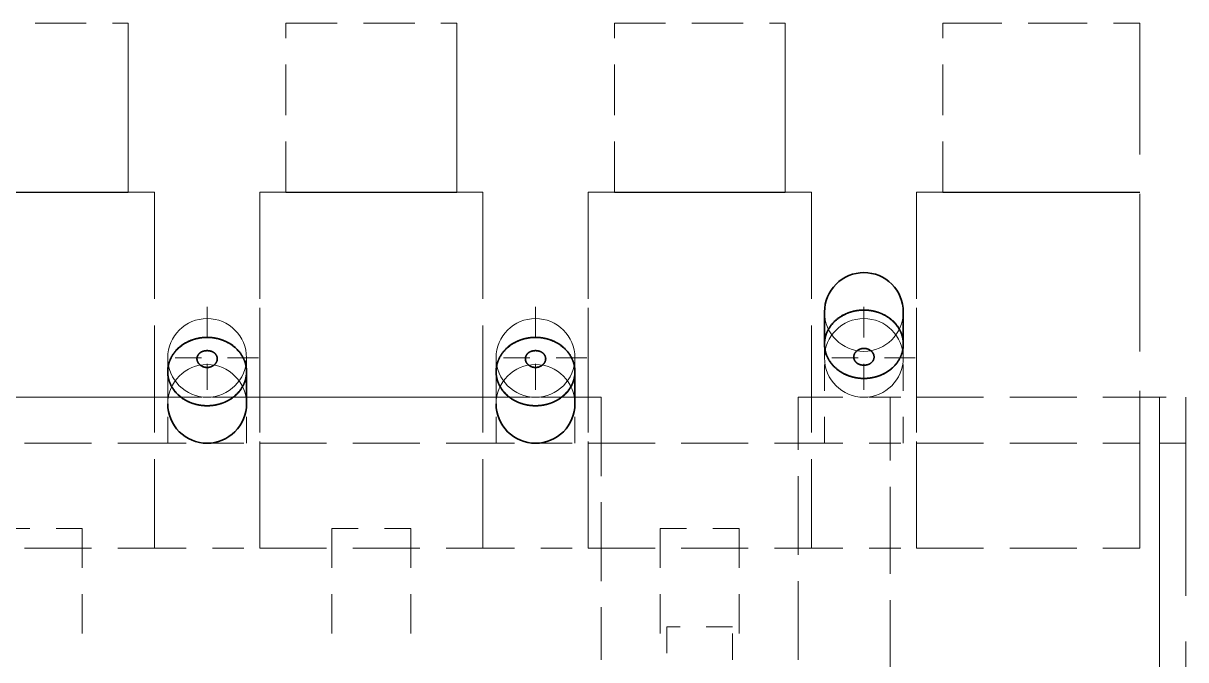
# Model space of a CAD drawing. Extents: x 23 to 417, y 3 to 294.
# Drawn here: x 273.829 to 278.254, y 104.282 to 106.707 of the extents above; entities that cross this region are included whole.
import ezdxf

# ---------------------------------------------------------------- set-up
doc = ezdxf.new("R2010")
doc.units = 0
doc.linetypes.add('DASHDOT', pattern=[18.5, 12, -3, 0.5, -3])
doc.linetypes.add('DASHED', pattern=[15, 12, -3])
doc.layers.get('0').update_dxf_attribs({"lineweight": 13})

# ---------------------------------------------------------------- blocks, each defined once
blk = doc.blocks.new('BLOCK3518')
at = {"color": 7, "linetype": 'DASHDOT', "lineweight": 13, "ltscale": 0.0195}
for p, q in [((13.4002, -39.8223), (13.4002, -40.6023)), ((13.7902, -40.2123), (13.0102, -40.2123))]:
    blk.add_line(p, q, dxfattribs=at)
blk = doc.blocks.new('BLOCK3520')
at = {"color": 7, "linetype": 'DASHDOT', "lineweight": 13, "ltscale": 0.0195}
for p, q in [((10.9002, -39.8223), (10.9002, -40.6023)), ((11.2902, -40.2123), (10.5102, -40.2123))]:
    blk.add_line(p, q, dxfattribs=at)
blk = doc.blocks.new('BLOCK3521')
at = {"color": 7, "linetype": 'DASHDOT', "lineweight": 13, "ltscale": 0.0195}
for p, q in [((8.4002, -39.8223), (8.4002, -40.6023)), ((8.7902, -40.2123), (8.0102, -40.2123))]:
    blk.add_line(p, q, dxfattribs=at)
blk = doc.blocks.new('BLOCK3528')
at = {"color": 7, "linetype": 'DASHED', "lineweight": 13, "ltscale": 0.0325}
for p, q in [((6.5002, -37.6623), (7.8002, -37.6623)), ((6.5002, -37.6623), (7.8002, -37.6623)), ((9.0002, -37.6623), (10.3002, -37.6623)), ((9.0002, -37.6623), (10.3002, -37.6623)), ((11.5002, -37.6623), (12.8002, -37.6623)), ((11.5002, -37.6623), (12.8002, -37.6623)), ((7.8002, -38.949), (6.5002, -38.949)), ((6.5002, -38.949), (7.8002, -38.949)), ((6.5002, -38.9523), (7.8002, -38.9523)), ((7.8002, -38.9523), (6.5002, -38.9523)), ((10.3002, -38.949), (9.0002, -38.949)), ((9.0002, -38.949), (10.3002, -38.949)), ((9.0002, -38.9523), (10.3002, -38.9523)), ((10.3002, -38.9523), (9.0002, -38.9523)), ((12.8002, -38.949), (11.5002, -38.949)), ((11.5002, -38.949), (12.8002, -38.949)), ((11.5002, -38.9523), (12.8002, -38.9523)), ((12.8002, -38.9523), (11.5002, -38.9523))]:
    blk.add_line(p, q, dxfattribs=at)
at = {"color": 7, "linetype": 'DASHED', "lineweight": 13, "ltscale": 0.032168}
for p, q in [((7.8002, -37.6623), (7.8002, -38.949)), ((7.8002, -38.949), (7.8002, -37.6623)), ((9.0002, -38.949), (9.0002, -37.6623)), ((9.0002, -38.949), (9.0002, -37.6623)), ((10.3002, -37.6623), (10.3002, -38.949)), ((10.3002, -38.949), (10.3002, -37.6623)), ((11.5002, -38.949), (11.5002, -37.6623)), ((11.5002, -38.949), (11.5002, -37.6623)), ((12.8002, -37.6623), (12.8002, -38.949)), ((12.8002, -38.949), (12.8002, -37.6623)), ((14.0002, -38.949), (14.0002, -37.6623)), ((14.0002, -38.949), (14.0002, -37.6623))]:
    blk.add_line(p, q, dxfattribs=at)
at = {"color": 7, "linetype": 'DASHED', "lineweight": 13, "ltscale": 0.0375}
for p, q in [((14.0002, -37.6623), (15.5002, -37.6623)), ((14.0002, -37.6623), (15.5002, -37.6623)), ((15.5002, -38.949), (14.0002, -38.949)), ((14.0002, -38.949), (15.5002, -38.949)), ((14.0002, -38.9523), (15.5002, -38.9523)), ((15.5002, -38.9523), (14.0002, -38.9523))]:
    blk.add_line(p, q, dxfattribs=at)
at = {"color": 7, "linetype": 'DASHED', "lineweight": 13, "ltscale": 0.1}
blk.add_line((15.5002, -41.6623), (15.5002, -37.6623), dxfattribs=at)
blk.add_line((15.5002, -41.6623), (15.5002, -37.6623), dxfattribs=at)
at = {"color": 7, "linetype": 'DASHED', "lineweight": 13, "ltscale": 0.005}
for p, q in [((7.8002, -38.949), (8.0002, -38.949)), ((7.8002, -38.949), (8.0002, -38.949)), ((8.8002, -38.949), (9.0002, -38.949)), ((8.8002, -38.949), (9.0002, -38.949)), ((10.3002, -38.949), (10.5002, -38.949)), ((10.3002, -38.949), (10.5002, -38.949)), ((11.3002, -38.949), (11.5002, -38.949)), ((11.3002, -38.949), (11.5002, -38.949)), ((12.8002, -38.949), (13.0002, -38.949)), ((12.8002, -38.949), (13.0002, -38.949)), ((13.8002, -38.949), (14.0002, -38.949)), ((13.8002, -38.949), (14.0002, -38.949))]:
    blk.add_line(p, q, dxfattribs=at)
at = {"color": 7, "linetype": 'DASHED', "lineweight": 13, "ltscale": 0.067832}
for p, q in [((8.0002, -38.949), (8.0002, -41.6623)), ((8.0002, -38.949), (8.0002, -41.6623)), ((8.8002, -41.6623), (8.8002, -38.949)), ((8.8002, -38.949), (8.8002, -41.6623)), ((10.5002, -38.949), (10.5002, -41.6623)), ((10.5002, -38.949), (10.5002, -41.6623)), ((11.3002, -41.6623), (11.3002, -38.949)), ((11.3002, -38.949), (11.3002, -41.6623)), ((13.0002, -38.949), (13.0002, -41.6623)), ((13.0002, -38.949), (13.0002, -41.6623)), ((13.8002, -38.949), (13.8002, -41.6623)), ((13.8002, -41.6623), (13.8002, -38.949))]:
    blk.add_line(p, q, dxfattribs=at)
at = {"color": 7, "linetype": 'DASHED', "lineweight": 13, "ltscale": 0.00875}
for p, q in [((13.1002, -40.2123), (13.1002, -39.8623)), ((13.1002, -40.2123), (13.1002, -39.8623)), ((13.7002, -40.2123), (13.7002, -39.8623)), ((13.7002, -40.2123), (13.7002, -39.8623)), ((8.1002, -40.2123), (8.1002, -40.5623)), ((8.1002, -40.2123), (8.1002, -40.5623)), ((8.7002, -40.2123), (8.7002, -40.5623)), ((8.7002, -40.2123), (8.7002, -40.5623)), ((10.6002, -40.2123), (10.6002, -40.5623)), ((10.6002, -40.2123), (10.6002, -40.5623)), ((11.2002, -40.2123), (11.2002, -40.5623)), ((11.2002, -40.2123), (11.2002, -40.5623)), ((15.5002, -40.5123), (15.8502, -40.5123)), ((15.5002, -40.5123), (15.8502, -40.5123)), ((15.8502, -40.5123), (15.8502, -40.8623)), ((15.8502, -40.8623), (15.8502, -40.5123)), ((15.8502, -40.8623), (15.5002, -40.8623)), ((15.8502, -40.8623), (15.5002, -40.8623))]:
    blk.add_line(p, q, dxfattribs=at)
at = {"color": 7, "lineweight": 35, "ltscale": 0.006139}
for p, q in [((13.1002, -39.8623), (13.1002, -40.1079)), ((13.1002, -39.8623), (13.1002, -40.1079)), ((13.7002, -39.8623), (13.7002, -40.1079)), ((13.7002, -39.8623), (13.7002, -40.1079))]:
    blk.add_line(p, q, dxfattribs=at)
at = {"color": 7, "linetype": 'DASHED', "lineweight": 13, "ltscale": 0.01625}
for p, q in [((8.1002, -40.8623), (8.1002, -40.2123)), ((8.1002, -40.8623), (8.1002, -40.2123)), ((8.7002, -40.8623), (8.7002, -40.2123)), ((8.7002, -40.8623), (8.7002, -40.2123)), ((10.6002, -40.8623), (10.6002, -40.2123)), ((10.6002, -40.8623), (10.6002, -40.2123)), ((11.2002, -40.8623), (11.2002, -40.2123)), ((11.2002, -40.8623), (11.2002, -40.2123)), ((13.1002, -40.8623), (13.1002, -40.2123)), ((13.1002, -40.8623), (13.1002, -40.2123)), ((13.7002, -40.8623), (13.7002, -40.2123)), ((13.7002, -40.8623), (13.7002, -40.2123))]:
    blk.add_line(p, q, dxfattribs=at)
at = {"color": 7, "linetype": 'DASHED', "lineweight": 13, "ltscale": 0.006138}
for p, q in [((8.1002, -40.5623), (8.1002, -40.3168)), ((8.1002, -40.5623), (8.1002, -40.3168)), ((10.6002, -40.5623), (10.6002, -40.3168)), ((10.6002, -40.5623), (10.6002, -40.3168))]:
    blk.add_line(p, q, dxfattribs=at)
at = {"color": 7, "lineweight": 35, "ltscale": 0.006138}
for p, q in [((8.7002, -40.5623), (8.7002, -40.3168)), ((8.7002, -40.5623), (8.7002, -40.3168)), ((11.2002, -40.5623), (11.2002, -40.3168)), ((11.2002, -40.5623), (11.2002, -40.3168))]:
    blk.add_line(p, q, dxfattribs=at)
at = {"color": 7, "linetype": 'DASHED', "lineweight": 13, "ltscale": 0.0425}
for p, q in [((8.0002, -40.5123), (6.3002, -40.5123)), ((6.3002, -40.5123), (8.0002, -40.5123)), ((10.5002, -40.5123), (8.8002, -40.5123)), ((8.8002, -40.5123), (10.5002, -40.5123)), ((13.8002, -40.5123), (15.5002, -40.5123)), ((13.8002, -40.5123), (15.5002, -40.5123)), ((6.3002, -40.8623), (8.0002, -40.8623)), ((6.3002, -40.8623), (8.0002, -40.8623)), ((8.8002, -40.8623), (10.5002, -40.8623)), ((8.8002, -40.8623), (10.5002, -40.8623)), ((11.3002, -40.8623), (13.0002, -40.8623)), ((11.3002, -40.8623), (13.0002, -40.8623)), ((13.8002, -40.8623), (15.5002, -40.8623)), ((13.8002, -40.8623), (15.5002, -40.8623)), ((6.3002, -41.6623), (8.0002, -41.6623)), ((6.3002, -41.6623), (8.0002, -41.6623)), ((8.8002, -41.6623), (10.5002, -41.6623)), ((8.8002, -41.6623), (10.5002, -41.6623)), ((11.3002, -41.6623), (13.0002, -41.6623)), ((11.3002, -41.6623), (13.0002, -41.6623)), ((13.8002, -41.6623), (15.5002, -41.6623)), ((13.8002, -41.6623), (15.5002, -41.6623))]:
    blk.add_line(p, q, dxfattribs=at)
at = {"color": 7, "linetype": 'DASHED', "lineweight": 13, "ltscale": 0.02}
for p, q in [((8.8002, -40.5123), (8.0002, -40.5123)), ((8.0002, -40.5123), (8.8002, -40.5123)), ((11.3002, -40.5123), (10.5002, -40.5123)), ((10.5002, -40.5123), (11.3002, -40.5123)), ((13.0002, -40.5123), (13.8002, -40.5123)), ((13.0002, -40.5123), (13.8002, -40.5123)), ((8.0002, -40.8623), (8.8002, -40.8623)), ((8.0002, -40.8623), (8.8002, -40.8623)), ((10.5002, -40.8623), (11.3002, -40.8623)), ((10.5002, -40.8623), (11.3002, -40.8623)), ((13.0002, -40.8623), (13.8002, -40.8623)), ((13.0002, -40.8623), (13.8002, -40.8623)), ((8.0002, -41.6623), (8.8002, -41.6623)), ((8.0002, -41.6623), (8.8002, -41.6623)), ((10.5002, -41.6623), (11.3002, -41.6623)), ((10.5002, -41.6623), (11.3002, -41.6623)), ((13.0002, -41.6623), (13.8002, -41.6623)), ((13.0002, -41.6623), (13.8002, -41.6623))]:
    blk.add_line(p, q, dxfattribs=at)
at = {"color": 7, "linetype": 'DASHED', "lineweight": 13, "ltscale": 0.0025}
for p, q in [((11.4002, -40.5123), (11.3002, -40.5123)), ((11.3002, -40.5123), (11.4002, -40.5123)), ((12.9002, -40.5123), (13.0002, -40.5123)), ((12.9002, -40.5123), (13.0002, -40.5123))]:
    blk.add_line(p, q, dxfattribs=at)
at = {"color": 7, "linetype": 'DASHED', "lineweight": 13, "ltscale": 0.05}
for p, q in [((11.4002, -40.5123), (11.4002, -42.5123)), ((11.4002, -40.5123), (11.4002, -42.5123)), ((12.9002, -42.5123), (12.9002, -40.5123)), ((12.9002, -42.5123), (12.9002, -40.5123))]:
    blk.add_line(p, q, dxfattribs=at)
at = {"color": 7, "linetype": 'DASHED', "lineweight": 13, "ltscale": 0.055179}
blk.add_line((13.6002, -42.7195), (13.6002, -40.5123), dxfattribs=at)
blk.add_line((13.6002, -42.7195), (13.6002, -40.5123), dxfattribs=at)
at = {"color": 7, "linetype": 'DASHED', "lineweight": 13, "ltscale": 0.21625}
blk.add_line((15.6502, -40.5123), (15.6502, -49.1623), dxfattribs=at)
blk.add_line((15.6502, -40.5123), (15.6502, -49.1623), dxfattribs=at)
at = {"color": 7, "linetype": 'DASHED', "lineweight": 13, "ltscale": 0.11625}
blk.add_line((15.8502, -45.5123), (15.8502, -40.8623), dxfattribs=at)
blk.add_line((15.8502, -45.5123), (15.8502, -40.8623), dxfattribs=at)
at = {"color": 7, "linetype": 'DASHED', "lineweight": 13, "ltscale": 0.015}
for p, q in [((6.8502, -41.5123), (7.4502, -41.5123)), ((6.8502, -41.5123), (7.4502, -41.5123)), ((9.3502, -41.5123), (9.9502, -41.5123)), ((9.3502, -41.5123), (9.9502, -41.5123)), ((11.8502, -41.5123), (12.4502, -41.5123)), ((11.8502, -41.5123), (12.4502, -41.5123))]:
    blk.add_line(p, q, dxfattribs=at)
at = {"color": 7, "linetype": 'DASHED', "lineweight": 13, "ltscale": 0.025}
for p, q in [((7.4502, -41.5123), (7.4502, -42.5123)), ((7.4502, -41.5123), (7.4502, -42.5123)), ((9.3502, -41.5123), (9.3502, -42.5123)), ((9.3502, -41.5123), (9.3502, -42.5123)), ((9.9502, -41.5123), (9.9502, -42.5123)), ((9.9502, -41.5123), (9.9502, -42.5123)), ((11.8502, -41.5123), (11.8502, -42.5123)), ((11.8502, -41.5123), (11.8502, -42.5123)), ((12.4502, -41.5123), (12.4502, -42.5123)), ((12.4502, -41.5123), (12.4502, -42.5123))]:
    blk.add_line(p, q, dxfattribs=at)
at = {"color": 7, "linetype": 'DASHED', "lineweight": 13, "ltscale": 0.0125}
blk.add_line((12.4002, -42.2623), (11.9002, -42.2623), dxfattribs=at)
blk.add_line((12.4002, -42.2623), (11.9002, -42.2623), dxfattribs=at)
at = {"color": 7, "linetype": 'DASHED', "lineweight": 13, "ltscale": 0.00625}
for p, q in [((11.9002, -42.2623), (11.9002, -42.5123)), ((11.9002, -42.2623), (11.9002, -42.5123)), ((12.4002, -42.5123), (12.4002, -42.2623)), ((12.4002, -42.5123), (12.4002, -42.2623))]:
    blk.add_line(p, q, dxfattribs=at)
at = {"color": 7, "linetype": 'DASHED', "lineweight": 13}
for centre in [(8.4002, -40.2123), (8.4002, -40.2123), (10.9002, -40.2123), (10.9002, -40.2123), (13.4002, -40.2123), (13.4002, -40.2123)]:
    blk.add_circle(centre, 0.3, dxfattribs=at)
at = {"color": 7, "lineweight": 35}
for centre, start, end in [((13.4002, -39.8623), 90, 180.00001), ((13.4002, -39.8623), 90, 180.00001), ((13.4002, -39.8623), 359.99999, 90), ((13.4002, -39.8623), 359.99999, 90), ((8.4002, -40.5623), 179.99999, 270), ((8.4002, -40.5623), 179.99999, 270), ((8.4002, -40.5623), 270, 0.00001), ((8.4002, -40.5623), 270, 0.00001), ((10.9002, -40.5623), 179.99999, 270), ((10.9002, -40.5623), 179.99999, 270), ((10.9002, -40.5623), 270, 0.00001), ((10.9002, -40.5623), 270, 0.00001)]:
    blk.add_arc(centre, 0.3, start, end, dxfattribs=at)
at = {"color": 7, "linetype": 'DASHED', "lineweight": 13}
for centre, start, end in [((13.4002, -39.8623), 180.00001, 270), ((13.4002, -39.8623), 180.00001, 270), ((13.4002, -39.8623), 270, 359.99999), ((13.4002, -39.8623), 270, 359.99999), ((8.4002, -40.5623), 90, 179.99999), ((8.4002, -40.5623), 90, 179.99999), ((8.4002, -40.5623), 0.00001, 90), ((8.4002, -40.5623), 0.00001, 90), ((10.9002, -40.5623), 90, 179.99999), ((10.9002, -40.5623), 90, 179.99999), ((10.9002, -40.5623), 0.00001, 90), ((10.9002, -40.5623), 0.00001, 90)]:
    blk.add_arc(centre, 0.3, start, end, dxfattribs=at)
at = {"color": 7, "lineweight": 35}
for points, knots in [([(13.4002, -39.8478), (13.3533, -39.8478), (13.3067, -39.8557), (13.2616, -39.8714), (13.1891, -39.9136), (13.1383, -39.9746), (13.1209, -40.0044), (13.1065, -40.0437), (13.1012, -40.0844), (13.1005, -40.0922), (13.1002, -40.1), (13.1002, -40.1079)], [0, 0, 0, 0, 0, 0, 0.4090596, 0.4090596, 0.4090596, 0.7268039, 0.7268039, 0.7268039, 0.8017145, 0.8017145, 0.8017145, 0.8017145, 0.8017145, 0.8017145]), ([(13.1002, -40.1079), (13.1002, -40.0746), (13.1063, -40.0414), (13.1185, -40.0096), (13.1539, -39.9504), (13.2078, -39.9042), (13.2388, -39.8849), (13.2897, -39.8628), (13.3441, -39.8516), (13.3628, -39.8491), (13.3815, -39.8478), (13.4002, -39.8478)], [0, 0, 0, 0, 0, 0, 0.3182829, 0.3182829, 0.3182829, 0.6424696, 0.6424696, 0.6424696, 0.8059312, 0.8059312, 0.8059312, 0.8059312, 0.8059312, 0.8059312]), ([(13.7002, -40.1079), (13.7002, -40.0746), (13.6941, -40.0414), (13.6819, -40.0096), (13.6464, -39.9504), (13.5925, -39.9042), (13.5615, -39.8849), (13.5107, -39.8628), (13.4562, -39.8516), (13.4376, -39.8491), (13.4189, -39.8478), (13.4002, -39.8478)], [0, 0, 0, 0, 0, 0, 0.3182829, 0.3182829, 0.3182829, 0.6424696, 0.6424696, 0.6424696, 0.8059312, 0.8059312, 0.8059312, 0.8059312, 0.8059312, 0.8059312]), ([(13.4002, -39.8478), (13.447, -39.8478), (13.4936, -39.8557), (13.5388, -39.8714), (13.6112, -39.9136), (13.662, -39.9746), (13.6794, -40.0044), (13.6939, -40.0437), (13.6992, -40.0844), (13.6998, -40.0922), (13.7002, -40.1), (13.7002, -40.1079)], [0, 0, 0, 0, 0, 0, 0.4090596, 0.4090596, 0.4090596, 0.7268039, 0.7268039, 0.7268039, 0.8017145, 0.8017145, 0.8017145, 0.8017145, 0.8017145, 0.8017145]), ([(8.4002, -40.0558), (8.362, -40.0558), (8.3241, -40.0611), (8.2872, -40.0715), (8.2189, -40.1024), (8.1645, -40.1504), (8.1422, -40.1776), (8.1169, -40.2221), (8.1042, -40.2699), (8.1015, -40.2855), (8.1002, -40.3012), (8.1002, -40.3168)], [0, 0, 0, 0, 0, 0, 0.3246153, 0.3246153, 0.3246153, 0.6408949, 0.6408949, 0.6408949, 0.7914668, 0.7914668, 0.7914668, 0.7914668, 0.7914668, 0.7914668]), ([(8.1002, -40.3168), (8.1002, -40.2844), (8.106, -40.252), (8.1176, -40.2205), (8.1521, -40.1612), (8.2056, -40.1141), (8.2367, -40.0943), (8.288, -40.0714), (8.3432, -40.0598), (8.3621, -40.0571), (8.3811, -40.0558), (8.4002, -40.0558)], [0, 0, 0, 0, 0, 0, 0.311987, 0.311987, 0.311987, 0.6316022, 0.6316022, 0.6316022, 0.7936821, 0.7936821, 0.7936821, 0.7936821, 0.7936821, 0.7936821]), ([(8.7002, -40.3168), (8.7002, -40.2844), (8.6944, -40.252), (8.6827, -40.2205), (8.6482, -40.1612), (8.5947, -40.1141), (8.5636, -40.0943), (8.5123, -40.0714), (8.4572, -40.0598), (8.4382, -40.0571), (8.4192, -40.0558), (8.4002, -40.0558)], [0, 0, 0, 0, 0, 0, 0.311987, 0.311987, 0.311987, 0.6316022, 0.6316022, 0.6316022, 0.7936821, 0.7936821, 0.7936821, 0.7936821, 0.7936821, 0.7936821]), ([(8.4002, -40.0558), (8.4384, -40.0558), (8.4762, -40.0611), (8.5131, -40.0715), (8.5815, -40.1024), (8.6358, -40.1504), (8.6582, -40.1776), (8.6834, -40.2221), (8.6961, -40.2699), (8.6988, -40.2855), (8.7002, -40.3012), (8.7002, -40.3168)], [0, 0, 0, 0, 0, 0, 0.3246153, 0.3246153, 0.3246153, 0.6408949, 0.6408949, 0.6408949, 0.7914668, 0.7914668, 0.7914668, 0.7914668, 0.7914668, 0.7914668]), ([(10.9002, -40.0558), (10.862, -40.0558), (10.8241, -40.0611), (10.7872, -40.0715), (10.7189, -40.1024), (10.6645, -40.1504), (10.6422, -40.1776), (10.6169, -40.2221), (10.6042, -40.2699), (10.6015, -40.2855), (10.6002, -40.3012), (10.6002, -40.3168)], [0, 0, 0, 0, 0, 0, 0.3246153, 0.3246153, 0.3246153, 0.6408949, 0.6408949, 0.6408949, 0.7914668, 0.7914668, 0.7914668, 0.7914668, 0.7914668, 0.7914668]), ([(10.6002, -40.3168), (10.6002, -40.2844), (10.606, -40.252), (10.6176, -40.2205), (10.6521, -40.1612), (10.7056, -40.1141), (10.7367, -40.0943), (10.788, -40.0714), (10.8432, -40.0598), (10.8621, -40.0571), (10.8811, -40.0558), (10.9002, -40.0558)], [0, 0, 0, 0, 0, 0, 0.311987, 0.311987, 0.311987, 0.6316022, 0.6316022, 0.6316022, 0.7936821, 0.7936821, 0.7936821, 0.7936821, 0.7936821, 0.7936821]), ([(11.2002, -40.3168), (11.2002, -40.2844), (11.1944, -40.252), (11.1827, -40.2205), (11.1482, -40.1612), (11.0947, -40.1141), (11.0636, -40.0943), (11.0123, -40.0714), (10.9572, -40.0598), (10.9382, -40.0571), (10.9192, -40.0558), (10.9002, -40.0558)], [0, 0, 0, 0, 0, 0, 0.311987, 0.311987, 0.311987, 0.6316022, 0.6316022, 0.6316022, 0.7936821, 0.7936821, 0.7936821, 0.7936821, 0.7936821, 0.7936821]), ([(10.9002, -40.0558), (10.9384, -40.0558), (10.9762, -40.0611), (11.0131, -40.0715), (11.0815, -40.1024), (11.1358, -40.1504), (11.1582, -40.1776), (11.1834, -40.2221), (11.1961, -40.2699), (11.1988, -40.2855), (11.2002, -40.3012), (11.2002, -40.3168)], [0, 0, 0, 0, 0, 0, 0.3246153, 0.3246153, 0.3246153, 0.6408949, 0.6408949, 0.6408949, 0.7914668, 0.7914668, 0.7914668, 0.7914668, 0.7914668, 0.7914668]), ([(8.4002, -40.157), (8.3967, -40.157), (8.3933, -40.1571), (8.3899, -40.1574), (8.3798, -40.1585), (8.3691, -40.1612), (8.3616, -40.1638), (8.3477, -40.1709), (8.3358, -40.1826), (8.3305, -40.1899), (8.3241, -40.203), (8.3223, -40.2176), (8.3225, -40.2237), (8.3253, -40.2389), (8.3331, -40.2529), (8.3394, -40.2606), (8.3515, -40.2711), (8.366, -40.2783), (8.3711, -40.2804), (8.3798, -40.283), (8.3889, -40.2844), (8.3927, -40.2847), (8.3964, -40.2848), (8.4002, -40.2847)], [0, 0, 0, 0, 0, 0, 0.066301, 0.066301, 0.066301, 0.1991673, 0.1991673, 0.1991673, 0.3340636, 0.3340636, 0.3340636, 0.4245515, 0.4245515, 0.4245515, 0.5617093, 0.5617093, 0.5617093, 0.6316173, 0.6316173, 0.6316173, 0.6774629, 0.6774629, 0.6774629, 0.6774629, 0.6774629, 0.6774629]), ([(8.4002, -40.157), (8.3967, -40.157), (8.3933, -40.1571), (8.3899, -40.1574), (8.3798, -40.1585), (8.3691, -40.1612), (8.3616, -40.1638), (8.3477, -40.1709), (8.3358, -40.1826), (8.3305, -40.1899), (8.3241, -40.203), (8.3223, -40.2176), (8.3225, -40.2237), (8.3253, -40.2389), (8.3331, -40.2529), (8.3394, -40.2606), (8.3515, -40.2711), (8.366, -40.2783), (8.3711, -40.2804), (8.3798, -40.283), (8.3889, -40.2844), (8.3927, -40.2847), (8.3964, -40.2848), (8.4002, -40.2847)], [0, 0, 0, 0, 0, 0, 0.066301, 0.066301, 0.066301, 0.1991673, 0.1991673, 0.1991673, 0.3340636, 0.3340636, 0.3340636, 0.4245515, 0.4245515, 0.4245515, 0.5617093, 0.5617093, 0.5617093, 0.6316173, 0.6316173, 0.6316173, 0.6774629, 0.6774629, 0.6774629, 0.6774629, 0.6774629, 0.6774629]), ([(8.4002, -40.2847), (8.4059, -40.2849), (8.4117, -40.2845), (8.4173, -40.2837), (8.4333, -40.2798), (8.4478, -40.2717), (8.4566, -40.2648), (8.4701, -40.2499), (8.477, -40.2322), (8.4786, -40.2226), (8.4774, -40.2047), (8.4693, -40.189), (8.4638, -40.1818), (8.4517, -40.1703), (8.4377, -40.1634), (8.43, -40.1608), (8.4197, -40.1584), (8.4097, -40.1573), (8.4066, -40.1571), (8.4034, -40.157), (8.4002, -40.157)], [0, 0, 0, 0, 0, 0, 0.0703997, 0.0703997, 0.0703997, 0.2098449, 0.2098449, 0.2098449, 0.3460274, 0.3460274, 0.3460274, 0.4815607, 0.4815607, 0.4815607, 0.6153653, 0.6153653, 0.6153653, 0.6771857, 0.6771857, 0.6771857, 0.6771857, 0.6771857, 0.6771857]), ([(8.4002, -40.2847), (8.4059, -40.2849), (8.4117, -40.2845), (8.4173, -40.2837), (8.4333, -40.2798), (8.4478, -40.2717), (8.4566, -40.2648), (8.4701, -40.2499), (8.477, -40.2322), (8.4786, -40.2226), (8.4774, -40.2047), (8.4693, -40.189), (8.4638, -40.1818), (8.4517, -40.1703), (8.4377, -40.1634), (8.43, -40.1608), (8.4197, -40.1584), (8.4097, -40.1573), (8.4066, -40.1571), (8.4034, -40.157), (8.4002, -40.157)], [0, 0, 0, 0, 0, 0, 0.0703997, 0.0703997, 0.0703997, 0.2098449, 0.2098449, 0.2098449, 0.3460274, 0.3460274, 0.3460274, 0.4815607, 0.4815607, 0.4815607, 0.6153653, 0.6153653, 0.6153653, 0.6771857, 0.6771857, 0.6771857, 0.6771857, 0.6771857, 0.6771857]), ([(10.9002, -40.157), (10.8967, -40.157), (10.8933, -40.1571), (10.8899, -40.1574), (10.8798, -40.1585), (10.8691, -40.1612), (10.8616, -40.1638), (10.8477, -40.1709), (10.8358, -40.1826), (10.8305, -40.1899), (10.8241, -40.203), (10.8223, -40.2176), (10.8225, -40.2237), (10.8253, -40.2389), (10.8331, -40.2529), (10.8394, -40.2606), (10.8515, -40.2711), (10.866, -40.2783), (10.8711, -40.2804), (10.8798, -40.283), (10.8889, -40.2844), (10.8927, -40.2847), (10.8964, -40.2848), (10.9002, -40.2847)], [0, 0, 0, 0, 0, 0, 0.066301, 0.066301, 0.066301, 0.1991673, 0.1991673, 0.1991673, 0.3340636, 0.3340636, 0.3340636, 0.4245515, 0.4245515, 0.4245515, 0.5617093, 0.5617093, 0.5617093, 0.6316173, 0.6316173, 0.6316173, 0.6774629, 0.6774629, 0.6774629, 0.6774629, 0.6774629, 0.6774629]), ([(10.9002, -40.157), (10.8967, -40.157), (10.8933, -40.1571), (10.8899, -40.1574), (10.8798, -40.1585), (10.8691, -40.1612), (10.8616, -40.1638), (10.8477, -40.1709), (10.8358, -40.1826), (10.8305, -40.1899), (10.8241, -40.203), (10.8223, -40.2176), (10.8225, -40.2237), (10.8253, -40.2389), (10.8331, -40.2529), (10.8394, -40.2606), (10.8515, -40.2711), (10.866, -40.2783), (10.8711, -40.2804), (10.8798, -40.283), (10.8889, -40.2844), (10.8927, -40.2847), (10.8964, -40.2848), (10.9002, -40.2847)], [0, 0, 0, 0, 0, 0, 0.066301, 0.066301, 0.066301, 0.1991673, 0.1991673, 0.1991673, 0.3340636, 0.3340636, 0.3340636, 0.4245515, 0.4245515, 0.4245515, 0.5617093, 0.5617093, 0.5617093, 0.6316173, 0.6316173, 0.6316173, 0.6774629, 0.6774629, 0.6774629, 0.6774629, 0.6774629, 0.6774629]), ([(10.9002, -40.2847), (10.9059, -40.2849), (10.9117, -40.2845), (10.9173, -40.2837), (10.9333, -40.2798), (10.9478, -40.2717), (10.9566, -40.2648), (10.9701, -40.2499), (10.977, -40.2322), (10.9786, -40.2226), (10.9774, -40.2047), (10.9693, -40.189), (10.9638, -40.1818), (10.9517, -40.1703), (10.9377, -40.1634), (10.93, -40.1608), (10.9197, -40.1584), (10.9097, -40.1573), (10.9066, -40.1571), (10.9034, -40.157), (10.9002, -40.157)], [0, 0, 0, 0, 0, 0, 0.0703997, 0.0703997, 0.0703997, 0.2098449, 0.2098449, 0.2098449, 0.3460274, 0.3460274, 0.3460274, 0.4815607, 0.4815607, 0.4815607, 0.6153653, 0.6153653, 0.6153653, 0.6771857, 0.6771857, 0.6771857, 0.6771857, 0.6771857, 0.6771857]), ([(10.9002, -40.2847), (10.9059, -40.2849), (10.9117, -40.2845), (10.9173, -40.2837), (10.9333, -40.2798), (10.9478, -40.2717), (10.9566, -40.2648), (10.9701, -40.2499), (10.977, -40.2322), (10.9786, -40.2226), (10.9774, -40.2047), (10.9693, -40.189), (10.9638, -40.1818), (10.9517, -40.1703), (10.9377, -40.1634), (10.93, -40.1608), (10.9197, -40.1584), (10.9097, -40.1573), (10.9066, -40.1571), (10.9034, -40.157), (10.9002, -40.157)], [0, 0, 0, 0, 0, 0, 0.0703997, 0.0703997, 0.0703997, 0.2098449, 0.2098449, 0.2098449, 0.3460274, 0.3460274, 0.3460274, 0.4815607, 0.4815607, 0.4815607, 0.6153653, 0.6153653, 0.6153653, 0.6771857, 0.6771857, 0.6771857, 0.6771857, 0.6771857, 0.6771857]), ([(13.1002, -40.1079), (13.1002, -40.1399), (13.1058, -40.1719), (13.1172, -40.2029), (13.151, -40.2621), (13.2049, -40.3102), (13.2366, -40.3305), (13.2887, -40.3534), (13.3438, -40.3649), (13.3626, -40.3675), (13.3813, -40.3688), (13.4002, -40.3688)], [0, 0, 0, 0, 0, 0, 0.3063719, 0.3063719, 0.3063719, 0.6250193, 0.6250193, 0.6250193, 0.7854316, 0.7854316, 0.7854316, 0.7854316, 0.7854316, 0.7854316]), ([(13.4002, -40.3688), (13.362, -40.3688), (13.3241, -40.3635), (13.2873, -40.3531), (13.2189, -40.3223), (13.1645, -40.2742), (13.1422, -40.2469), (13.117, -40.2028), (13.1043, -40.1551), (13.1015, -40.1394), (13.1002, -40.1236), (13.1002, -40.1079)], [0, 0, 0, 0, 0, 0, 0.3250635, 0.3250635, 0.3250635, 0.6423567, 0.6423567, 0.6423567, 0.7932762, 0.7932762, 0.7932762, 0.7932762, 0.7932762, 0.7932762]), ([(13.4002, -40.1399), (13.3945, -40.1398), (13.3888, -40.1402), (13.3832, -40.1411), (13.3673, -40.145), (13.3524, -40.1529), (13.3438, -40.1596), (13.3259, -40.1789), (13.3192, -40.2044), (13.3222, -40.2207), (13.3332, -40.2416), (13.351, -40.2553), (13.358, -40.2592), (13.3712, -40.2643), (13.3842, -40.2668), (13.389, -40.2673), (13.3947, -40.2677), (13.4002, -40.2676)], [0, 0, 0, 0, 0, 0, 0.0700592, 0.0700592, 0.0700592, 0.2090345, 0.2090345, 0.2090345, 0.434133, 0.434133, 0.434133, 0.5684806, 0.5684806, 0.5684806, 0.6764243, 0.6764243, 0.6764243, 0.6764243, 0.6764243, 0.6764243]), ([(13.4002, -40.1399), (13.3945, -40.1398), (13.3888, -40.1402), (13.3832, -40.1411), (13.3673, -40.145), (13.3524, -40.1529), (13.3438, -40.1596), (13.3259, -40.1789), (13.3192, -40.2044), (13.3222, -40.2207), (13.3332, -40.2416), (13.351, -40.2553), (13.358, -40.2592), (13.3712, -40.2643), (13.3842, -40.2668), (13.389, -40.2673), (13.3947, -40.2677), (13.4002, -40.2676)], [0, 0, 0, 0, 0, 0, 0.0700592, 0.0700592, 0.0700592, 0.2090345, 0.2090345, 0.2090345, 0.434133, 0.434133, 0.434133, 0.5684806, 0.5684806, 0.5684806, 0.6764243, 0.6764243, 0.6764243, 0.6764243, 0.6764243, 0.6764243]), ([(13.4002, -40.3688), (13.4383, -40.3688), (13.4762, -40.3635), (13.513, -40.3531), (13.5814, -40.3223), (13.6359, -40.2742), (13.6582, -40.2469), (13.6833, -40.2028), (13.696, -40.1551), (13.6988, -40.1394), (13.7002, -40.1236), (13.7002, -40.1079)], [0, 0, 0, 0, 0, 0, 0.3250635, 0.3250635, 0.3250635, 0.6423567, 0.6423567, 0.6423567, 0.7932762, 0.7932762, 0.7932762, 0.7932762, 0.7932762, 0.7932762]), ([(13.7002, -40.1079), (13.7002, -40.1399), (13.6945, -40.1719), (13.6831, -40.2029), (13.6493, -40.2621), (13.5955, -40.3102), (13.5637, -40.3305), (13.5117, -40.3534), (13.4565, -40.3649), (13.4378, -40.3675), (13.419, -40.3688), (13.4002, -40.3688)], [0, 0, 0, 0, 0, 0, 0.3063719, 0.3063719, 0.3063719, 0.6250193, 0.6250193, 0.6250193, 0.7854316, 0.7854316, 0.7854316, 0.7854316, 0.7854316, 0.7854316]), ([(13.4002, -40.2676), (13.4035, -40.2677), (13.4069, -40.2675), (13.4103, -40.2673), (13.4238, -40.2657), (13.4388, -40.2614), (13.4489, -40.2566), (13.4647, -40.244), (13.474, -40.2262), (13.4763, -40.2193), (13.4789, -40.2045), (13.4759, -40.1886), (13.4726, -40.1808), (13.4634, -40.1657), (13.449, -40.1537), (13.439, -40.1479), (13.4256, -40.1426), (13.4112, -40.1403), (13.4076, -40.14), (13.4039, -40.1398), (13.4002, -40.1399)], [0, 0, 0, 0, 0, 0, 0.0658651, 0.0658651, 0.0658651, 0.2665422, 0.2665422, 0.2665422, 0.3787478, 0.3787478, 0.3787478, 0.492253, 0.492253, 0.492253, 0.6301616, 0.6301616, 0.6301616, 0.6755556, 0.6755556, 0.6755556, 0.6755556, 0.6755556, 0.6755556]), ([(13.4002, -40.2676), (13.4035, -40.2677), (13.4069, -40.2675), (13.4103, -40.2673), (13.4238, -40.2657), (13.4388, -40.2614), (13.4489, -40.2566), (13.4647, -40.244), (13.474, -40.2262), (13.4763, -40.2193), (13.4789, -40.2045), (13.4759, -40.1886), (13.4726, -40.1808), (13.4634, -40.1657), (13.449, -40.1537), (13.439, -40.1479), (13.4256, -40.1426), (13.4112, -40.1403), (13.4076, -40.14), (13.4039, -40.1398), (13.4002, -40.1399)], [0, 0, 0, 0, 0, 0, 0.0658651, 0.0658651, 0.0658651, 0.2665422, 0.2665422, 0.2665422, 0.3787478, 0.3787478, 0.3787478, 0.492253, 0.492253, 0.492253, 0.6301616, 0.6301616, 0.6301616, 0.6755556, 0.6755556, 0.6755556, 0.6755556, 0.6755556, 0.6755556]), ([(8.1002, -40.3168), (8.1002, -40.3499), (8.1062, -40.3829), (8.1182, -40.4146), (8.1538, -40.4742), (8.2078, -40.5204), (8.2387, -40.5397), (8.2894, -40.5617), (8.3439, -40.573), (8.3626, -40.5756), (8.3814, -40.5768), (8.4002, -40.5768)], [0, 0, 0, 0, 0, 0, 0.3192354, 0.3192354, 0.3192354, 0.6434105, 0.6434105, 0.6434105, 0.8071082, 0.8071082, 0.8071082, 0.8071082, 0.8071082, 0.8071082]), ([(8.4002, -40.5768), (8.3531, -40.5768), (8.3063, -40.5688), (8.2617, -40.5531), (8.19, -40.5117), (8.1388, -40.4508), (8.121, -40.4207), (8.1065, -40.381), (8.1012, -40.3402), (8.1005, -40.3324), (8.1002, -40.3246), (8.1002, -40.3168)], [0, 0, 0, 0, 0, 0, 0.4100833, 0.4100833, 0.4100833, 0.7311172, 0.7311172, 0.7311172, 0.8063521, 0.8063521, 0.8063521, 0.8063521, 0.8063521, 0.8063521]), ([(8.4002, -40.5768), (8.4473, -40.5768), (8.4941, -40.5688), (8.5386, -40.5531), (8.6103, -40.5117), (8.6616, -40.4508), (8.6793, -40.4207), (8.6939, -40.381), (8.6992, -40.3402), (8.6998, -40.3324), (8.7002, -40.3246), (8.7002, -40.3168)], [0, 0, 0, 0, 0, 0, 0.4100833, 0.4100833, 0.4100833, 0.7311172, 0.7311172, 0.7311172, 0.8063521, 0.8063521, 0.8063521, 0.8063521, 0.8063521, 0.8063521]), ([(8.7002, -40.3168), (8.7002, -40.3499), (8.6941, -40.3829), (8.6821, -40.4146), (8.6465, -40.4742), (8.5926, -40.5204), (8.5616, -40.5397), (8.5109, -40.5617), (8.4564, -40.573), (8.4377, -40.5756), (8.419, -40.5768), (8.4002, -40.5768)], [0, 0, 0, 0, 0, 0, 0.3192354, 0.3192354, 0.3192354, 0.6434105, 0.6434105, 0.6434105, 0.8071082, 0.8071082, 0.8071082, 0.8071082, 0.8071082, 0.8071082]), ([(10.6002, -40.3168), (10.6002, -40.3499), (10.6062, -40.3829), (10.6182, -40.4146), (10.6538, -40.4742), (10.7078, -40.5204), (10.7387, -40.5397), (10.7894, -40.5617), (10.8439, -40.573), (10.8626, -40.5756), (10.8814, -40.5768), (10.9002, -40.5768)], [0, 0, 0, 0, 0, 0, 0.3192354, 0.3192354, 0.3192354, 0.6434105, 0.6434105, 0.6434105, 0.8071082, 0.8071082, 0.8071082, 0.8071082, 0.8071082, 0.8071082]), ([(10.9002, -40.5768), (10.8531, -40.5768), (10.8063, -40.5688), (10.7617, -40.5531), (10.69, -40.5117), (10.6388, -40.4508), (10.621, -40.4207), (10.6065, -40.381), (10.6012, -40.3402), (10.6005, -40.3324), (10.6002, -40.3246), (10.6002, -40.3168)], [0, 0, 0, 0, 0, 0, 0.4100833, 0.4100833, 0.4100833, 0.7311172, 0.7311172, 0.7311172, 0.8063521, 0.8063521, 0.8063521, 0.8063521, 0.8063521, 0.8063521]), ([(10.9002, -40.5768), (10.9473, -40.5768), (10.9941, -40.5688), (11.0386, -40.5531), (11.1103, -40.5117), (11.1616, -40.4508), (11.1793, -40.4207), (11.1939, -40.381), (11.1992, -40.3402), (11.1998, -40.3324), (11.2002, -40.3246), (11.2002, -40.3168)], [0, 0, 0, 0, 0, 0, 0.4100833, 0.4100833, 0.4100833, 0.7311172, 0.7311172, 0.7311172, 0.8063521, 0.8063521, 0.8063521, 0.8063521, 0.8063521, 0.8063521]), ([(11.2002, -40.3168), (11.2002, -40.3499), (11.1941, -40.3829), (11.1821, -40.4146), (11.1465, -40.4742), (11.0926, -40.5204), (11.0616, -40.5397), (11.0109, -40.5617), (10.9564, -40.573), (10.9377, -40.5756), (10.919, -40.5768), (10.9002, -40.5768)], [0, 0, 0, 0, 0, 0, 0.3192354, 0.3192354, 0.3192354, 0.6434105, 0.6434105, 0.6434105, 0.8071082, 0.8071082, 0.8071082, 0.8071082, 0.8071082, 0.8071082])]:
    blk.add_open_spline(points, degree=5, knots=knots, dxfattribs=at)

msp = doc.modelspace()

# ---------------------------------------------------------------- block references
at = {"lineweight": 0, "xscale": 0.5, "yscale": 0.5, "zscale": 0.5}
for name in ['BLOCK3528', 'BLOCK3521', 'BLOCK3520', 'BLOCK3518']:
    msp.add_blockref(name, (270.3286, 125.5377), dxfattribs=at)

doc.saveas('drawing.dxf')
